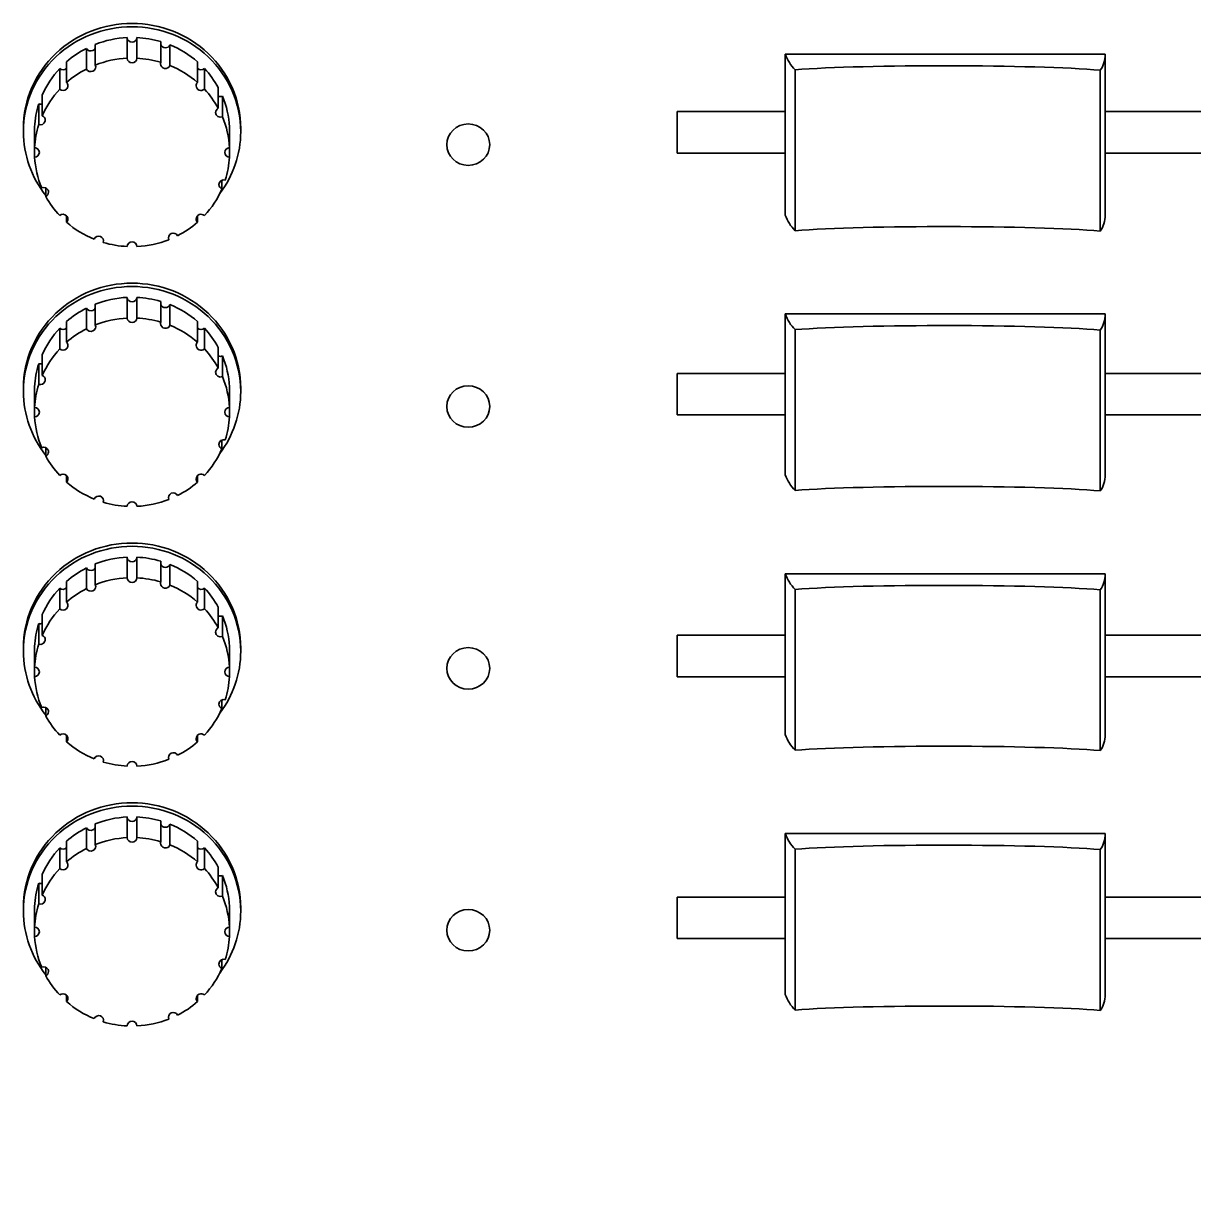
# Model space of a CAD drawing. Header units: inches. Extents: x 25 to 188, y -279 to -12.
# Drawn here: x 85.53 to 105.52, y -91.49 to -71.59 of the extents above; entities that cross this region are included whole.
import ezdxf

# ---------------------------------------------------------------- set-up
doc = ezdxf.new("R2010")
doc.units = ezdxf.units.IN
doc.header["$MEASUREMENT"] = 0
doc.layers.add('front panel', color=7, linetype='Continuous')

# ---------------------------------------------------------------- blocks, each defined once
blk = doc.blocks.new('block 3')
at = {"layer": 'front panel', "color": 7, "lineweight": 35, "true_color": 0xffffff}
for points in [[(86.754, -71.953), (86.754, -72.306)], [(87.299, -72.189), (87.299, -71.836)], [(87.465, -71.836), (87.465, -72.189)], [(87.873, -72.259), (87.873, -71.905)], [(88.03, -71.96), (88.03, -72.314)], [(86.603, -72.374), (86.603, -72.021)], [(98.544, -72.119), (104.015, -72.119)], [(98.544, -74.868), (98.544, -72.119)], [(104.015, -72.119), (104.015, -74.868)], [(86.146, -72.717), (86.146, -72.364)], [(86.263, -72.25), (86.263, -72.603)], [(87.869, -72.284), (87.869, -72.257)], [(88.501, -72.603), (88.501, -72.25)], [(88.619, -72.364), (88.619, -72.717)], [(98.713, -75.136), (98.713, -72.387)], [(103.928, -72.394), (103.928, -75.142)], [(88.856, -73.045), (88.856, -72.692)], [(85.789, -73.323), (85.789, -72.97)], [(85.846, -72.819), (85.846, -73.172)], [(88.927, -72.838), (88.927, -73.191)], [(96.701, -73.809), (96.701, -73.1)], [(96.701, -73.1), (98.544, -73.1)], [(104.015, -73.1), (114.943, -73.1)], [(85.525, -73.444), (85.525, -73.388)], [(85.717, -73.364), (85.717, -73.717)], [(89.047, -73.717), (89.047, -73.364)], [(89.239, -73.388), (89.239, -73.444)], [(85.717, -73.878), (85.717, -73.717)], [(89.047, -73.717), (89.047, -73.878)], [(98.544, -73.809), (96.701, -73.809)], [(114.943, -73.809), (104.015, -73.809)], [(88.919, -74.274), (88.919, -74.424)], [(85.908, -74.551), (85.908, -74.406)], [(86.263, -74.992), (86.263, -74.881)], [(88.501, -74.881), (88.501, -74.992)], [(86.754, -76.392), (86.754, -76.745)], [(87.299, -76.629), (87.299, -76.275)], [(87.465, -76.275), (87.465, -76.629)], [(87.873, -76.698), (87.873, -76.345)], [(86.603, -76.813), (86.603, -76.46)], [(88.03, -76.4), (88.03, -76.753)], [(98.544, -76.559), (104.015, -76.559)], [(98.544, -79.307), (98.544, -76.559)], [(104.015, -76.559), (104.015, -79.307)], [(86.263, -76.689), (86.263, -77.043)], [(88.501, -77.043), (88.501, -76.689)], [(86.146, -77.157), (86.146, -76.803)], [(88.619, -76.803), (88.619, -77.157)], [(98.713, -79.575), (98.713, -76.827)], [(103.928, -76.834), (103.928, -79.582)], [(88.856, -77.484), (88.856, -77.131)], [(85.846, -77.258), (85.846, -77.408)], [(88.927, -77.277), (88.927, -77.63)], [(85.789, -77.763), (85.789, -77.409)], [(85.846, -77.408), (85.846, -77.408)], [(85.846, -77.408), (85.846, -77.408)], [(85.846, -77.408), (85.846, -77.611)], [(96.701, -78.284), (96.701, -77.575)], [(96.701, -77.575), (98.544, -77.575)], [(104.015, -77.575), (114.943, -77.575)], [(85.525, -77.884), (85.525, -77.827)], [(85.717, -77.803), (85.717, -78.157)], [(89.047, -78.156), (89.047, -77.803)], [(89.239, -77.827), (89.239, -77.884)], [(85.717, -78.318), (85.717, -78.157)], [(89.047, -78.157), (89.047, -78.318)], [(98.544, -78.284), (96.701, -78.284)], [(114.943, -78.284), (104.015, -78.284)], [(88.919, -78.713), (88.919, -78.863)], [(85.908, -78.99), (85.908, -78.846)], [(86.263, -79.432), (86.263, -79.321)], [(88.501, -79.321), (88.501, -79.432)], [(87.299, -81.068), (87.299, -80.715)], [(87.465, -80.715), (87.465, -81.068)], [(87.873, -81.137), (87.873, -80.784)], [(86.603, -81.253), (86.603, -80.899)], [(86.754, -80.831), (86.754, -81.185)], [(88.03, -80.839), (88.03, -81.192)], [(98.544, -80.998), (104.015, -80.998)], [(98.544, -83.746), (98.544, -80.998)], [(104.015, -80.998), (104.015, -83.746)], [(86.263, -81.129), (86.263, -81.482)], [(87.869, -81.163), (87.869, -81.136)], [(88.501, -81.482), (88.501, -81.129)], [(86.146, -81.596), (86.146, -81.243)], [(88.619, -81.243), (88.619, -81.596)], [(98.713, -84.014), (98.713, -81.266)], [(103.928, -81.273), (103.928, -84.021)], [(88.856, -81.924), (88.856, -81.57)], [(85.846, -81.697), (85.846, -81.847)], [(88.927, -81.716), (88.927, -82.07)], [(85.789, -82.202), (85.789, -81.849)], [(85.846, -81.847), (85.846, -81.847)], [(85.846, -81.847), (85.846, -81.847)], [(85.846, -81.847), (85.846, -82.051)], [(96.701, -82.758), (96.701, -82.049)], [(96.701, -82.049), (98.544, -82.049)], [(104.015, -82.049), (114.943, -82.049)], [(85.525, -82.323), (85.525, -82.267)], [(85.717, -82.243), (85.717, -82.596)], [(89.047, -82.596), (89.047, -82.243)], [(89.239, -82.267), (89.239, -82.323)], [(85.717, -82.757), (85.717, -82.596)], [(89.047, -82.596), (89.047, -82.757)], [(98.544, -82.758), (96.701, -82.758)], [(114.943, -82.758), (104.015, -82.758)], [(88.919, -83.152), (88.919, -83.302)], [(85.908, -83.429), (85.908, -83.285)], [(86.263, -83.871), (86.263, -83.76)], [(88.501, -83.76), (88.501, -83.871)], [(87.299, -85.507), (87.299, -85.154)], [(87.465, -85.154), (87.465, -85.507)], [(86.603, -85.692), (86.603, -85.339)], [(86.754, -85.271), (86.754, -85.624)], [(86.754, -85.335), (86.754, -85.335)], [(87.873, -85.577), (87.873, -85.223)], [(88.03, -85.279), (88.03, -85.632)], [(86.263, -85.568), (86.263, -85.922)], [(87.869, -85.602), (87.869, -85.575)], [(88.501, -85.922), (88.501, -85.568)], [(98.544, -85.438), (104.015, -85.438)], [(98.544, -88.186), (98.544, -85.438)], [(104.015, -85.438), (104.015, -88.186)], [(86.146, -86.035), (86.146, -85.682)], [(88.619, -85.682), (88.619, -86.035)], [(98.713, -88.454), (98.713, -85.705)], [(103.928, -85.712), (103.928, -88.461)], [(85.846, -86.137), (85.846, -86.49)], [(88.856, -86.363), (88.856, -86.01)], [(88.927, -86.156), (88.927, -86.509)], [(85.789, -86.641), (85.789, -86.288)], [(96.701, -87.233), (96.701, -86.524)], [(96.701, -86.524), (98.544, -86.524)], [(104.015, -86.524), (114.943, -86.524)], [(85.525, -86.734), (85.525, -86.706)], [(85.525, -86.763), (85.525, -86.734)], [(85.717, -86.682), (85.717, -87.035)], [(89.047, -87.035), (89.047, -86.682)], [(89.239, -86.706), (89.239, -86.763)], [(85.717, -87.196), (85.717, -87.035)], [(89.047, -87.035), (89.047, -87.196)], [(98.544, -87.233), (96.701, -87.233)], [(114.943, -87.233), (104.015, -87.233)], [(88.919, -87.592), (88.919, -87.742)], [(85.908, -87.869), (85.908, -87.725)], [(86.263, -88.31), (86.263, -88.199)], [(88.501, -88.199), (88.501, -88.31)]]:
    blk.add_lwpolyline(points, dxfattribs=at)
for points, knots in [([(89.239, -73.388), (89.239, -72.901), (89.035, -72.442), (88.684, -72.109), (88.333, -71.775), (87.864, -71.594), (87.382, -71.594), (86.9, -71.594), (86.431, -71.775), (86.08, -72.109), (85.729, -72.442), (85.525, -72.901), (85.525, -73.388)], [0, 0, 0, 0, 1, 1, 1, 2, 2, 2, 3, 3, 3, 4, 4, 4, 4]), ([(89.239, -73.444), (89.239, -72.958), (89.035, -72.499), (88.684, -72.165), (88.333, -71.832), (87.864, -71.651), (87.382, -71.651), (86.9, -71.651), (86.431, -71.832), (86.08, -72.165), (85.729, -72.499), (85.525, -72.958), (85.525, -73.444)], [0, 0, 0, 0, 1, 1, 1, 2, 2, 2, 3, 3, 3, 4, 4, 4, 4]), ([(87.873, -71.957), (87.885, -71.989), (87.916, -72.011), (87.95, -72.011), (87.985, -72.012), (88.017, -71.993), (88.03, -71.96)], [0, 0, 0, 0, 1, 1, 1, 2, 2, 2, 2]), ([(88.03, -72.314), (88.015, -72.35), (87.976, -72.37), (87.937, -72.364), (87.899, -72.357), (87.869, -72.324), (87.869, -72.284)], [0, 0, 0, 0, 1, 1, 1, 2, 2, 2, 2]), ([(88.619, -72.717), (88.594, -72.739), (88.559, -72.745), (88.529, -72.733), (88.499, -72.721), (88.478, -72.692), (88.478, -72.659)], [0, 0, 0, 0, 1, 1, 1, 2, 2, 2, 2]), ([(92.762, -73.666), (92.762, -73.471), (92.926, -73.312), (93.129, -73.312), (93.331, -73.312), (93.495, -73.471), (93.495, -73.666)], [0, 0, 0, 0, 1, 1, 1, 2, 2, 2, 2]), ([(88.478, -74.937), (88.478, -74.903), (88.499, -74.875), (88.529, -74.862), (88.559, -74.85), (88.594, -74.856), (88.619, -74.878)], [0, 0, 0, 0, 1, 1, 1, 2, 2, 2, 2]), ([(88.01, -75.29), (87.992, -75.249), (88.012, -75.202), (88.053, -75.184), (88.093, -75.167), (88.141, -75.182), (88.161, -75.222)], [0, 0, 0, 0, 1, 1, 1, 2, 2, 2, 2]), ([(87.299, -75.406), (87.3, -75.362), (87.338, -75.328), (87.382, -75.328), (87.426, -75.328), (87.464, -75.362), (87.465, -75.406)], [0, 0, 0, 0, 1, 1, 1, 2, 2, 2, 2]), ([(89.239, -77.827), (89.239, -77.341), (89.035, -76.881), (88.684, -76.548), (88.333, -76.215), (87.864, -76.033), (87.382, -76.033), (86.9, -76.033), (86.431, -76.215), (86.08, -76.548), (85.729, -76.881), (85.525, -77.341), (85.525, -77.827)], [0, 0, 0, 0, 1, 1, 1, 2, 2, 2, 3, 3, 3, 4, 4, 4, 4]), ([(89.239, -77.884), (89.239, -77.397), (89.035, -76.938), (88.684, -76.605), (88.333, -76.271), (87.864, -76.09), (87.382, -76.09), (86.9, -76.09), (86.431, -76.271), (86.08, -76.605), (85.729, -76.938), (85.525, -77.397), (85.525, -77.884)], [0, 0, 0, 0, 1, 1, 1, 2, 2, 2, 3, 3, 3, 4, 4, 4, 4]), ([(87.873, -76.396), (87.885, -76.429), (87.916, -76.45), (87.95, -76.451), (87.985, -76.452), (88.017, -76.432), (88.03, -76.4)], [0, 0, 0, 0, 1, 1, 1, 2, 2, 2, 2]), ([(88.03, -76.753), (88.015, -76.79), (87.976, -76.81), (87.937, -76.803), (87.899, -76.796), (87.869, -76.764), (87.869, -76.724)], [0, 0, 0, 0, 1, 1, 1, 2, 2, 2, 2]), ([(88.619, -77.157), (88.594, -77.179), (88.559, -77.185), (88.529, -77.173), (88.499, -77.16), (88.478, -77.132), (88.478, -77.098)], [0, 0, 0, 0, 1, 1, 1, 2, 2, 2, 2]), ([(92.762, -78.14), (92.762, -77.945), (92.926, -77.786), (93.129, -77.786), (93.331, -77.786), (93.495, -77.945), (93.495, -78.14)], [0, 0, 0, 0, 1, 1, 1, 2, 2, 2, 2]), ([(88.478, -79.376), (88.478, -79.343), (88.499, -79.314), (88.529, -79.302), (88.559, -79.29), (88.594, -79.296), (88.619, -79.318)], [0, 0, 0, 0, 1, 1, 1, 2, 2, 2, 2]), ([(87.299, -79.846), (87.3, -79.801), (87.338, -79.767), (87.382, -79.767), (87.426, -79.767), (87.464, -79.801), (87.465, -79.846)], [0, 0, 0, 0, 1, 1, 1, 2, 2, 2, 2]), ([(88.01, -79.729), (87.992, -79.688), (88.012, -79.641), (88.053, -79.624), (88.093, -79.606), (88.141, -79.622), (88.161, -79.661)], [0, 0, 0, 0, 1, 1, 1, 2, 2, 2, 2]), ([(89.239, -82.267), (89.239, -81.78), (89.035, -81.321), (88.684, -80.987), (88.333, -80.654), (87.864, -80.473), (87.382, -80.473), (86.9, -80.473), (86.431, -80.654), (86.08, -80.987), (85.729, -81.321), (85.525, -81.78), (85.525, -82.267)], [0, 0, 0, 0, 1, 1, 1, 2, 2, 2, 3, 3, 3, 4, 4, 4, 4]), ([(89.239, -82.323), (89.239, -81.837), (89.035, -81.377), (88.684, -81.044), (88.333, -80.711), (87.864, -80.529), (87.382, -80.529), (86.9, -80.529), (86.431, -80.711), (86.08, -81.044), (85.729, -81.377), (85.525, -81.837), (85.525, -82.323)], [0, 0, 0, 0, 1, 1, 1, 2, 2, 2, 3, 3, 3, 4, 4, 4, 4]), ([(87.873, -80.835), (87.885, -80.868), (87.916, -80.889), (87.95, -80.89), (87.985, -80.891), (88.017, -80.871), (88.03, -80.839)], [0, 0, 0, 0, 1, 1, 1, 2, 2, 2, 2]), ([(88.03, -81.192), (88.015, -81.229), (87.976, -81.249), (87.937, -81.242), (87.899, -81.235), (87.869, -81.203), (87.869, -81.163)], [0, 0, 0, 0, 1, 1, 1, 2, 2, 2, 2]), ([(88.619, -81.596), (88.594, -81.618), (88.559, -81.624), (88.529, -81.612), (88.499, -81.6), (88.478, -81.571), (88.478, -81.538)], [0, 0, 0, 0, 1, 1, 1, 2, 2, 2, 2]), ([(92.762, -82.615), (92.762, -82.42), (92.926, -82.261), (93.129, -82.261), (93.331, -82.261), (93.495, -82.42), (93.495, -82.615)], [0, 0, 0, 0, 1, 1, 1, 2, 2, 2, 2]), ([(88.478, -83.815), (88.478, -83.782), (88.499, -83.753), (88.529, -83.741), (88.559, -83.729), (88.594, -83.735), (88.619, -83.757)], [0, 0, 0, 0, 1, 1, 1, 2, 2, 2, 2]), ([(88.01, -84.169), (87.992, -84.127), (88.012, -84.081), (88.053, -84.063), (88.093, -84.045), (88.141, -84.061), (88.161, -84.1)], [0, 0, 0, 0, 1, 1, 1, 2, 2, 2, 2]), ([(87.299, -84.285), (87.3, -84.24), (87.338, -84.207), (87.382, -84.207), (87.426, -84.207), (87.464, -84.24), (87.465, -84.285)], [0, 0, 0, 0, 1, 1, 1, 2, 2, 2, 2]), ([(89.239, -86.706), (89.239, -86.219), (89.035, -85.76), (88.684, -85.427), (88.333, -85.094), (87.864, -84.912), (87.382, -84.912), (86.9, -84.912), (86.431, -85.094), (86.08, -85.427), (85.729, -85.76), (85.525, -86.219), (85.525, -86.706)], [0, 0, 0, 0, 1, 1, 1, 2, 2, 2, 3, 3, 3, 4, 4, 4, 4]), ([(89.239, -86.763), (89.239, -86.276), (89.035, -85.817), (88.684, -85.483), (88.333, -85.15), (87.864, -84.969), (87.382, -84.969), (86.9, -84.969), (86.431, -85.15), (86.08, -85.483), (85.729, -85.817), (85.525, -86.276), (85.525, -86.763)], [0, 0, 0, 0, 1, 1, 1, 2, 2, 2, 3, 3, 3, 4, 4, 4, 4]), ([(87.873, -85.275), (87.885, -85.308), (87.916, -85.329), (87.95, -85.33), (87.985, -85.33), (88.017, -85.311), (88.03, -85.279)], [0, 0, 0, 0, 1, 1, 1, 2, 2, 2, 2]), ([(88.03, -85.632), (88.015, -85.669), (87.976, -85.688), (87.937, -85.682), (87.899, -85.675), (87.869, -85.642), (87.869, -85.602)], [0, 0, 0, 0, 1, 1, 1, 2, 2, 2, 2]), ([(88.619, -86.035), (88.594, -86.058), (88.559, -86.064), (88.529, -86.051), (88.499, -86.039), (88.478, -86.01), (88.478, -85.977)], [0, 0, 0, 0, 1, 1, 1, 2, 2, 2, 2]), ([(92.762, -87.09), (92.762, -86.894), (92.926, -86.735), (93.129, -86.735), (93.331, -86.735), (93.495, -86.894), (93.495, -87.09)], [0, 0, 0, 0, 1, 1, 1, 2, 2, 2, 2]), ([(88.478, -88.255), (88.478, -88.222), (88.499, -88.193), (88.529, -88.181), (88.559, -88.168), (88.594, -88.174), (88.619, -88.196)], [0, 0, 0, 0, 1, 1, 1, 2, 2, 2, 2]), ([(88.01, -88.608), (87.992, -88.567), (88.012, -88.52), (88.053, -88.502), (88.093, -88.485), (88.141, -88.5), (88.161, -88.54)], [0, 0, 0, 0, 1, 1, 1, 2, 2, 2, 2]), ([(87.299, -88.725), (87.3, -88.68), (87.338, -88.646), (87.382, -88.646), (87.426, -88.646), (87.464, -88.68), (87.465, -88.725)], [0, 0, 0, 0, 1, 1, 1, 2, 2, 2, 2])]:
    blk.add_open_spline(points, degree=3, knots=knots, dxfattribs=at)
for points in [[(87.299, -71.836), (87.112, -71.845), (86.928, -71.884), (86.754, -71.953)], [(87.299, -71.836), (87.3, -71.881), (87.338, -71.914), (87.382, -71.914)], [(87.382, -71.914), (87.426, -71.914), (87.464, -71.881), (87.465, -71.836)], [(87.873, -71.905), (87.739, -71.865), (87.605, -71.843), (87.465, -71.836)], [(88.501, -72.25), (88.361, -72.128), (88.202, -72.03), (88.03, -71.96)], [(86.603, -72.021), (86.479, -72.084), (86.368, -72.159), (86.263, -72.25)], [(86.603, -72.021), (86.623, -72.06), (86.672, -72.076), (86.713, -72.058)], [(86.713, -72.058), (86.731, -72.05), (86.746, -72.035), (86.754, -72.017)], [(87.299, -72.189), (87.112, -72.198), (86.928, -72.237), (86.754, -72.306)], [(87.382, -72.268), (87.338, -72.268), (87.3, -72.234), (87.299, -72.189)], [(87.465, -72.189), (87.464, -72.234), (87.426, -72.268), (87.382, -72.268)], [(87.873, -72.259), (87.739, -72.219), (87.605, -72.196), (87.465, -72.189)], [(98.713, -72.387), (98.64, -72.312), (98.584, -72.223), (98.544, -72.119)], [(104.015, -72.119), (104.015, -72.226), (103.986, -72.318), (103.928, -72.394)], [(86.146, -72.364), (86.021, -72.497), (85.919, -72.651), (85.846, -72.819)], [(86.146, -72.364), (86.178, -72.394), (86.23, -72.393), (86.262, -72.363)], [(86.262, -72.363), (86.262, -72.362), (86.263, -72.362), (86.263, -72.361)], [(86.603, -72.374), (86.479, -72.437), (86.368, -72.512), (86.263, -72.603)], [(86.713, -72.411), (86.672, -72.429), (86.623, -72.414), (86.603, -72.374)], [(86.761, -72.338), (86.761, -72.37), (86.741, -72.398), (86.713, -72.411)], [(86.754, -72.306), (86.759, -72.316), (86.761, -72.327), (86.761, -72.338)], [(87.869, -72.284), (87.869, -72.275), (87.87, -72.267), (87.873, -72.259)], [(88.501, -72.603), (88.361, -72.481), (88.202, -72.384), (88.03, -72.314)], [(88.501, -72.361), (88.533, -72.393), (88.585, -72.395), (88.619, -72.364)], [(88.856, -72.692), (88.79, -72.571), (88.712, -72.464), (88.619, -72.364)], [(103.928, -72.394), (102.813, -72.295), (99.911, -72.292), (98.713, -72.387)], [(86.146, -72.717), (86.021, -72.851), (85.919, -73.004), (85.846, -73.172)], [(86.262, -72.716), (86.23, -72.747), (86.178, -72.747), (86.146, -72.717)], [(86.286, -72.659), (86.286, -72.681), (86.277, -72.701), (86.262, -72.716)], [(86.263, -72.603), (86.278, -72.618), (86.286, -72.638), (86.286, -72.659)], [(88.478, -72.659), (88.478, -72.638), (88.486, -72.618), (88.501, -72.603)], [(88.856, -73.045), (88.79, -72.925), (88.712, -72.817), (88.619, -72.717)], [(85.789, -72.97), (85.747, -73.099), (85.724, -73.228), (85.717, -73.364)], [(85.789, -72.97), (85.807, -72.976), (85.827, -72.975), (85.846, -72.969)], [(88.856, -72.836), (88.878, -72.847), (88.904, -72.847), (88.927, -72.838)], [(89.047, -73.364), (89.038, -73.183), (88.997, -73.005), (88.927, -72.838)], [(85.846, -73.172), (85.877, -73.184), (85.899, -73.213), (85.899, -73.247)], [(88.81, -73.117), (88.81, -73.086), (88.828, -73.058), (88.856, -73.045)], [(88.927, -73.191), (88.873, -73.214), (88.81, -73.177), (88.81, -73.117)], [(89.047, -73.717), (89.038, -73.536), (88.997, -73.358), (88.927, -73.191)], [(85.525, -73.388), (85.525, -73.397), (85.525, -73.407), (85.525, -73.416)], [(85.789, -73.323), (85.747, -73.453), (85.724, -73.582), (85.717, -73.717)], [(85.894, -73.274), (85.878, -73.316), (85.831, -73.337), (85.789, -73.323)], [(85.899, -73.247), (85.899, -73.257), (85.897, -73.265), (85.894, -73.274)], [(89.239, -73.416), (89.239, -73.407), (89.239, -73.397), (89.239, -73.388)], [(85.525, -73.444), (85.525, -73.842), (85.662, -74.225), (85.908, -74.535)], [(88.881, -74.503), (89.112, -74.198), (89.239, -73.828), (89.239, -73.444)], [(85.717, -73.717), (85.761, -73.718), (85.798, -73.753), (85.798, -73.798)], [(85.798, -73.798), (85.798, -73.843), (85.761, -73.877), (85.717, -73.878)], [(88.966, -73.798), (88.966, -73.753), (89.004, -73.718), (89.047, -73.717)], [(89.047, -73.878), (89.004, -73.877), (88.966, -73.843), (88.966, -73.798)], [(93.129, -74.02), (92.926, -74.02), (92.762, -73.861), (92.762, -73.666)], [(93.495, -73.666), (93.495, -73.861), (93.331, -74.02), (93.129, -74.02)], [(85.717, -73.878), (85.726, -74.06), (85.767, -74.237), (85.838, -74.405)], [(88.976, -74.272), (89.017, -74.143), (89.04, -74.014), (89.047, -73.878)], [(85.838, -74.405), (85.878, -74.388), (85.927, -74.404), (85.946, -74.444)], [(88.866, -74.349), (88.866, -74.292), (88.923, -74.255), (88.976, -74.272)], [(88.919, -74.424), (88.887, -74.412), (88.866, -74.383), (88.866, -74.349)], [(85.954, -74.479), (85.954, -74.51), (85.936, -74.537), (85.908, -74.551)], [(85.908, -74.551), (85.974, -74.671), (86.052, -74.778), (86.146, -74.878)], [(85.946, -74.444), (85.952, -74.455), (85.954, -74.466), (85.954, -74.479)], [(88.619, -74.878), (88.744, -74.745), (88.845, -74.591), (88.919, -74.424)], [(86.146, -74.878), (86.178, -74.848), (86.23, -74.849), (86.262, -74.88)], [(86.262, -74.88), (86.277, -74.895), (86.286, -74.915), (86.286, -74.937)], [(86.286, -74.937), (86.286, -74.958), (86.278, -74.977), (86.263, -74.992)], [(86.263, -74.992), (86.403, -75.114), (86.562, -75.212), (86.734, -75.282)], [(88.161, -75.222), (88.285, -75.159), (88.396, -75.083), (88.501, -74.992)], [(88.501, -74.992), (88.486, -74.977), (88.478, -74.958), (88.478, -74.937)], [(98.544, -74.868), (98.584, -74.971), (98.64, -75.06), (98.713, -75.136)], [(103.928, -75.142), (103.986, -75.066), (104.015, -74.974), (104.015, -74.868)], [(103.928, -75.142), (102.813, -75.043), (99.911, -75.04), (98.713, -75.136)], [(86.734, -75.282), (86.751, -75.24), (86.799, -75.221), (86.84, -75.236)], [(86.84, -75.236), (86.882, -75.25), (86.906, -75.295), (86.891, -75.337)], [(86.891, -75.337), (87.025, -75.377), (87.159, -75.4), (87.299, -75.406)], [(87.465, -75.406), (87.652, -75.397), (87.836, -75.358), (88.01, -75.29)], [(87.299, -76.275), (87.112, -76.284), (86.928, -76.324), (86.754, -76.392)], [(87.299, -76.275), (87.3, -76.32), (87.338, -76.354), (87.382, -76.354)], [(87.382, -76.354), (87.426, -76.354), (87.464, -76.32), (87.465, -76.275)], [(87.873, -76.345), (87.739, -76.305), (87.605, -76.282), (87.465, -76.275)], [(86.603, -76.46), (86.479, -76.523), (86.368, -76.598), (86.263, -76.689)], [(86.603, -76.46), (86.623, -76.5), (86.672, -76.515), (86.713, -76.497)], [(86.713, -76.497), (86.731, -76.489), (86.746, -76.475), (86.754, -76.456)], [(88.501, -76.689), (88.361, -76.567), (88.202, -76.47), (88.03, -76.4)], [(98.713, -76.827), (98.64, -76.752), (98.584, -76.662), (98.544, -76.559)], [(104.015, -76.559), (104.015, -76.665), (103.986, -76.757), (103.928, -76.834)], [(86.761, -76.777), (86.761, -76.809), (86.741, -76.837), (86.713, -76.85)], [(87.299, -76.629), (87.112, -76.638), (86.928, -76.677), (86.754, -76.745)], [(86.754, -76.745), (86.759, -76.756), (86.761, -76.766), (86.761, -76.777)], [(87.382, -76.707), (87.338, -76.707), (87.3, -76.673), (87.299, -76.629)], [(87.465, -76.629), (87.464, -76.673), (87.426, -76.707), (87.382, -76.707)], [(87.873, -76.698), (87.739, -76.658), (87.605, -76.635), (87.465, -76.629)], [(87.869, -76.724), (87.869, -76.715), (87.87, -76.706), (87.873, -76.698)], [(88.501, -77.043), (88.361, -76.921), (88.202, -76.823), (88.03, -76.753)], [(103.928, -76.834), (102.813, -76.734), (99.911, -76.732), (98.713, -76.827)], [(86.146, -76.803), (86.021, -76.937), (85.919, -77.09), (85.846, -77.258)], [(86.146, -76.803), (86.178, -76.833), (86.23, -76.833), (86.262, -76.802)], [(86.262, -76.802), (86.262, -76.801), (86.263, -76.801), (86.263, -76.8)], [(86.603, -76.813), (86.479, -76.876), (86.368, -76.952), (86.263, -77.043)], [(86.713, -76.85), (86.672, -76.869), (86.623, -76.853), (86.603, -76.813)], [(88.501, -76.8), (88.533, -76.833), (88.585, -76.834), (88.619, -76.803)], [(88.856, -77.131), (88.79, -77.011), (88.712, -76.903), (88.619, -76.803)], [(86.146, -77.157), (86.021, -77.29), (85.919, -77.444), (85.846, -77.611)], [(86.262, -77.155), (86.23, -77.186), (86.178, -77.187), (86.146, -77.157)], [(86.286, -77.098), (86.286, -77.12), (86.277, -77.14), (86.262, -77.155)], [(86.263, -77.043), (86.278, -77.058), (86.286, -77.077), (86.286, -77.098)], [(88.478, -77.098), (88.478, -77.077), (88.486, -77.058), (88.501, -77.043)], [(88.856, -77.484), (88.79, -77.364), (88.712, -77.257), (88.619, -77.157)], [(88.856, -77.275), (88.878, -77.286), (88.904, -77.286), (88.927, -77.277)], [(89.047, -77.803), (89.038, -77.622), (88.997, -77.444), (88.927, -77.277)], [(85.789, -77.409), (85.747, -77.539), (85.724, -77.668), (85.717, -77.803)], [(85.789, -77.409), (85.807, -77.415), (85.827, -77.415), (85.846, -77.408)], [(88.81, -77.556), (88.81, -77.525), (88.828, -77.498), (88.856, -77.484)], [(88.927, -77.63), (88.873, -77.653), (88.81, -77.616), (88.81, -77.556)], [(85.789, -77.763), (85.747, -77.892), (85.724, -78.021), (85.717, -78.157)], [(85.894, -77.714), (85.878, -77.756), (85.831, -77.776), (85.789, -77.763)], [(85.846, -77.611), (85.877, -77.623), (85.899, -77.652), (85.899, -77.686)], [(85.899, -77.686), (85.899, -77.696), (85.897, -77.705), (85.894, -77.714)], [(89.047, -78.157), (89.038, -77.975), (88.997, -77.797), (88.927, -77.63)], [(85.525, -77.827), (85.525, -77.837), (85.525, -77.846), (85.525, -77.856)], [(85.525, -77.884), (85.525, -78.281), (85.662, -78.664), (85.908, -78.975)], [(88.881, -78.943), (89.112, -78.638), (89.239, -78.267), (89.239, -77.884)], [(89.239, -77.856), (89.239, -77.846), (89.239, -77.837), (89.239, -77.827)], [(85.717, -78.157), (85.761, -78.158), (85.798, -78.192), (85.798, -78.237)], [(88.966, -78.237), (88.966, -78.192), (89.004, -78.158), (89.047, -78.157)], [(93.129, -78.495), (92.926, -78.495), (92.762, -78.336), (92.762, -78.14)], [(93.495, -78.14), (93.495, -78.336), (93.331, -78.495), (93.129, -78.495)], [(85.798, -78.237), (85.798, -78.282), (85.761, -78.317), (85.717, -78.318)], [(85.717, -78.318), (85.726, -78.499), (85.767, -78.677), (85.838, -78.844)], [(89.047, -78.318), (89.004, -78.317), (88.966, -78.282), (88.966, -78.237)], [(88.976, -78.712), (89.017, -78.582), (89.04, -78.453), (89.047, -78.318)], [(88.866, -78.788), (88.866, -78.731), (88.923, -78.695), (88.976, -78.712)], [(88.919, -78.863), (88.887, -78.851), (88.866, -78.822), (88.866, -78.788)], [(85.838, -78.844), (85.878, -78.827), (85.927, -78.844), (85.946, -78.884)], [(85.954, -78.918), (85.954, -78.949), (85.936, -78.977), (85.908, -78.99)], [(85.908, -78.99), (85.974, -79.11), (86.052, -79.218), (86.146, -79.318)], [(85.946, -78.884), (85.952, -78.895), (85.954, -78.906), (85.954, -78.918)], [(88.619, -79.318), (88.744, -79.184), (88.845, -79.031), (88.919, -78.863)], [(86.146, -79.318), (86.178, -79.288), (86.23, -79.288), (86.262, -79.319)], [(86.262, -79.319), (86.277, -79.334), (86.286, -79.354), (86.286, -79.376)], [(86.286, -79.376), (86.286, -79.397), (86.278, -79.417), (86.263, -79.432)], [(88.501, -79.432), (88.486, -79.417), (88.478, -79.397), (88.478, -79.376)], [(98.544, -79.307), (98.584, -79.41), (98.64, -79.5), (98.713, -79.575)], [(103.928, -79.582), (103.986, -79.505), (104.015, -79.414), (104.015, -79.307)], [(86.263, -79.432), (86.403, -79.554), (86.562, -79.651), (86.734, -79.721)], [(88.161, -79.661), (88.285, -79.598), (88.396, -79.523), (88.501, -79.432)], [(103.928, -79.582), (102.813, -79.482), (99.911, -79.48), (98.713, -79.575)], [(86.734, -79.721), (86.751, -79.68), (86.799, -79.66), (86.84, -79.675)], [(86.84, -79.675), (86.882, -79.69), (86.906, -79.734), (86.891, -79.776)], [(86.891, -79.776), (87.025, -79.816), (87.159, -79.839), (87.299, -79.846)], [(87.465, -79.846), (87.652, -79.837), (87.836, -79.798), (88.01, -79.729)], [(87.299, -80.715), (87.112, -80.724), (86.928, -80.763), (86.754, -80.831)], [(87.299, -80.715), (87.3, -80.76), (87.338, -80.793), (87.382, -80.793)], [(87.382, -80.793), (87.426, -80.793), (87.464, -80.76), (87.465, -80.715)], [(87.873, -80.784), (87.739, -80.744), (87.605, -80.721), (87.465, -80.715)], [(86.603, -80.899), (86.479, -80.962), (86.368, -81.038), (86.263, -81.129)], [(86.603, -80.899), (86.623, -80.939), (86.672, -80.955), (86.713, -80.936)], [(86.713, -80.936), (86.731, -80.928), (86.746, -80.914), (86.754, -80.896)], [(88.501, -81.129), (88.361, -81.007), (88.202, -80.909), (88.03, -80.839)], [(98.713, -81.266), (98.64, -81.191), (98.584, -81.102), (98.544, -80.998)], [(104.015, -80.998), (104.015, -81.105), (103.986, -81.196), (103.928, -81.273)], [(87.299, -81.068), (87.112, -81.077), (86.928, -81.116), (86.754, -81.185)], [(86.754, -81.185), (86.759, -81.195), (86.761, -81.205), (86.761, -81.217)], [(87.382, -81.146), (87.338, -81.146), (87.3, -81.113), (87.299, -81.068)], [(87.465, -81.068), (87.464, -81.113), (87.426, -81.146), (87.382, -81.146)], [(87.873, -81.137), (87.739, -81.097), (87.605, -81.075), (87.465, -81.068)], [(87.869, -81.163), (87.869, -81.154), (87.87, -81.146), (87.873, -81.137)], [(88.501, -81.482), (88.361, -81.36), (88.202, -81.262), (88.03, -81.192)], [(103.928, -81.273), (102.813, -81.173), (99.911, -81.171), (98.713, -81.266)], [(86.146, -81.243), (86.021, -81.376), (85.919, -81.53), (85.846, -81.697)], [(86.146, -81.243), (86.178, -81.273), (86.23, -81.272), (86.262, -81.241)], [(86.262, -81.241), (86.262, -81.241), (86.263, -81.24), (86.263, -81.24)], [(86.603, -81.253), (86.479, -81.316), (86.368, -81.391), (86.263, -81.482)], [(86.713, -81.29), (86.672, -81.308), (86.623, -81.292), (86.603, -81.253)], [(86.761, -81.217), (86.761, -81.249), (86.741, -81.277), (86.713, -81.29)], [(88.501, -81.24), (88.533, -81.272), (88.585, -81.273), (88.619, -81.243)], [(88.856, -81.57), (88.79, -81.45), (88.712, -81.343), (88.619, -81.243)], [(86.146, -81.596), (86.021, -81.729), (85.919, -81.883), (85.846, -82.051)], [(86.262, -81.595), (86.23, -81.626), (86.178, -81.626), (86.146, -81.596)], [(86.286, -81.538), (86.286, -81.559), (86.277, -81.58), (86.262, -81.595)], [(86.263, -81.482), (86.278, -81.497), (86.286, -81.517), (86.286, -81.538)], [(88.478, -81.538), (88.478, -81.517), (88.486, -81.497), (88.501, -81.482)], [(88.856, -81.924), (88.79, -81.804), (88.712, -81.696), (88.619, -81.596)], [(88.856, -81.715), (88.878, -81.725), (88.904, -81.726), (88.927, -81.716)], [(89.047, -82.243), (89.038, -82.061), (88.997, -81.884), (88.927, -81.716)], [(85.789, -81.849), (85.747, -81.978), (85.724, -82.107), (85.717, -82.243)], [(85.789, -81.849), (85.807, -81.855), (85.827, -81.854), (85.846, -81.847)], [(88.81, -81.996), (88.81, -81.965), (88.828, -81.937), (88.856, -81.924)], [(88.927, -82.07), (88.873, -82.092), (88.81, -82.056), (88.81, -81.996)], [(85.894, -82.153), (85.878, -82.195), (85.831, -82.216), (85.789, -82.202)], [(85.846, -82.051), (85.877, -82.063), (85.899, -82.092), (85.899, -82.126)], [(85.899, -82.126), (85.899, -82.135), (85.897, -82.144), (85.894, -82.153)], [(89.047, -82.596), (89.038, -82.415), (88.997, -82.237), (88.927, -82.07)], [(85.525, -82.267), (85.525, -82.276), (85.525, -82.285), (85.525, -82.295)], [(85.525, -82.323), (85.525, -82.721), (85.662, -83.104), (85.908, -83.414)], [(85.789, -82.202), (85.747, -82.331), (85.724, -82.461), (85.717, -82.596)], [(88.881, -83.382), (89.112, -83.077), (89.239, -82.707), (89.239, -82.323)], [(89.239, -82.295), (89.239, -82.285), (89.239, -82.276), (89.239, -82.267)], [(85.717, -82.596), (85.761, -82.597), (85.798, -82.632), (85.798, -82.677)], [(88.966, -82.677), (88.966, -82.632), (89.004, -82.597), (89.047, -82.596)], [(85.798, -82.677), (85.798, -82.722), (85.761, -82.756), (85.717, -82.757)], [(85.717, -82.757), (85.726, -82.938), (85.767, -83.116), (85.838, -83.283)], [(89.047, -82.757), (89.004, -82.756), (88.966, -82.722), (88.966, -82.677)], [(88.976, -83.151), (89.017, -83.022), (89.04, -82.893), (89.047, -82.757)], [(93.129, -82.97), (92.926, -82.97), (92.762, -82.811), (92.762, -82.615)], [(93.495, -82.615), (93.495, -82.811), (93.331, -82.97), (93.129, -82.97)], [(88.866, -83.227), (88.866, -83.171), (88.923, -83.134), (88.976, -83.151)], [(85.838, -83.283), (85.878, -83.266), (85.927, -83.283), (85.946, -83.323)], [(85.954, -83.357), (85.954, -83.388), (85.936, -83.416), (85.908, -83.429)], [(85.946, -83.323), (85.952, -83.334), (85.954, -83.345), (85.954, -83.357)], [(88.619, -83.757), (88.744, -83.624), (88.845, -83.47), (88.919, -83.302)], [(88.919, -83.302), (88.887, -83.291), (88.866, -83.261), (88.866, -83.227)], [(85.908, -83.429), (85.974, -83.55), (86.052, -83.657), (86.146, -83.757)], [(86.146, -83.757), (86.178, -83.727), (86.23, -83.728), (86.262, -83.759)], [(86.262, -83.759), (86.277, -83.773), (86.286, -83.794), (86.286, -83.815)], [(98.544, -83.746), (98.584, -83.85), (98.64, -83.939), (98.713, -84.014)], [(103.928, -84.021), (103.986, -83.945), (104.015, -83.853), (104.015, -83.746)], [(86.286, -83.815), (86.286, -83.836), (86.278, -83.856), (86.263, -83.871)], [(86.263, -83.871), (86.403, -83.993), (86.562, -84.091), (86.734, -84.161)], [(88.161, -84.1), (88.285, -84.037), (88.396, -83.962), (88.501, -83.871)], [(88.501, -83.871), (88.486, -83.856), (88.478, -83.836), (88.478, -83.815)], [(103.928, -84.021), (102.813, -83.921), (99.911, -83.919), (98.713, -84.014)], [(86.734, -84.161), (86.751, -84.119), (86.799, -84.1), (86.84, -84.114)], [(86.84, -84.114), (86.882, -84.129), (86.906, -84.173), (86.891, -84.216)], [(87.465, -84.285), (87.652, -84.276), (87.836, -84.237), (88.01, -84.169)], [(86.891, -84.216), (87.025, -84.256), (87.159, -84.278), (87.299, -84.285)], [(87.299, -85.154), (87.112, -85.163), (86.928, -85.202), (86.754, -85.271)], [(87.299, -85.154), (87.3, -85.199), (87.338, -85.232), (87.382, -85.232)], [(87.382, -85.232), (87.426, -85.232), (87.464, -85.199), (87.465, -85.154)], [(87.873, -85.223), (87.739, -85.183), (87.605, -85.161), (87.465, -85.154)], [(86.603, -85.339), (86.479, -85.402), (86.368, -85.477), (86.263, -85.568)], [(86.603, -85.339), (86.623, -85.379), (86.672, -85.394), (86.713, -85.376)], [(86.713, -85.376), (86.731, -85.368), (86.746, -85.353), (86.754, -85.335)], [(88.501, -85.568), (88.361, -85.446), (88.202, -85.348), (88.03, -85.279)], [(87.299, -85.507), (87.112, -85.516), (86.928, -85.556), (86.754, -85.624)], [(87.382, -85.586), (87.338, -85.586), (87.3, -85.552), (87.299, -85.507)], [(87.465, -85.507), (87.464, -85.552), (87.426, -85.586), (87.382, -85.586)], [(87.873, -85.577), (87.739, -85.537), (87.605, -85.514), (87.465, -85.507)], [(87.869, -85.602), (87.869, -85.594), (87.87, -85.585), (87.873, -85.577)], [(98.713, -85.705), (98.64, -85.63), (98.584, -85.541), (98.544, -85.438)], [(104.015, -85.438), (104.015, -85.544), (103.986, -85.636), (103.928, -85.712)], [(86.146, -85.682), (86.021, -85.815), (85.919, -85.969), (85.846, -86.137)], [(86.146, -85.682), (86.178, -85.712), (86.23, -85.712), (86.262, -85.681)], [(86.262, -85.681), (86.262, -85.68), (86.263, -85.68), (86.263, -85.679)], [(86.603, -85.692), (86.479, -85.755), (86.368, -85.83), (86.263, -85.922)], [(86.713, -85.729), (86.672, -85.747), (86.623, -85.732), (86.603, -85.692)], [(86.761, -85.656), (86.761, -85.688), (86.741, -85.716), (86.713, -85.729)], [(86.754, -85.624), (86.759, -85.634), (86.761, -85.645), (86.761, -85.656)], [(88.501, -85.922), (88.361, -85.799), (88.202, -85.702), (88.03, -85.632)], [(88.501, -85.679), (88.533, -85.711), (88.585, -85.713), (88.619, -85.682)], [(88.856, -86.01), (88.79, -85.89), (88.712, -85.782), (88.619, -85.682)], [(103.928, -85.712), (102.813, -85.613), (99.911, -85.61), (98.713, -85.705)], [(86.286, -85.977), (86.286, -85.999), (86.277, -86.019), (86.262, -86.034)], [(86.263, -85.922), (86.278, -85.936), (86.286, -85.956), (86.286, -85.977)], [(88.478, -85.977), (88.478, -85.956), (88.486, -85.936), (88.501, -85.922)], [(86.146, -86.035), (86.021, -86.169), (85.919, -86.322), (85.846, -86.49)], [(86.262, -86.034), (86.23, -86.065), (86.178, -86.065), (86.146, -86.035)], [(88.856, -86.363), (88.79, -86.243), (88.712, -86.135), (88.619, -86.035)], [(88.856, -86.154), (88.878, -86.165), (88.904, -86.165), (88.927, -86.156)], [(89.047, -86.682), (89.038, -86.501), (88.997, -86.323), (88.927, -86.156)], [(85.789, -86.288), (85.747, -86.417), (85.724, -86.547), (85.717, -86.682)], [(85.789, -86.288), (85.807, -86.294), (85.827, -86.294), (85.846, -86.287)], [(88.81, -86.435), (88.81, -86.404), (88.828, -86.376), (88.856, -86.363)], [(85.894, -86.593), (85.878, -86.635), (85.831, -86.655), (85.789, -86.641)], [(85.846, -86.49), (85.877, -86.502), (85.899, -86.531), (85.899, -86.565)], [(85.899, -86.565), (85.899, -86.575), (85.897, -86.584), (85.894, -86.593)], [(88.927, -86.509), (88.873, -86.532), (88.81, -86.495), (88.81, -86.435)], [(89.047, -87.035), (89.038, -86.854), (88.997, -86.676), (88.927, -86.509)], [(85.525, -86.706), (85.525, -86.715), (85.525, -86.725), (85.525, -86.734)], [(85.525, -86.763), (85.525, -87.16), (85.662, -87.543), (85.908, -87.854)], [(85.789, -86.641), (85.747, -86.771), (85.724, -86.9), (85.717, -87.035)], [(88.881, -87.821), (89.112, -87.516), (89.239, -87.146), (89.239, -86.763)], [(89.239, -86.734), (89.239, -86.725), (89.239, -86.715), (89.239, -86.706)], [(85.717, -87.035), (85.761, -87.036), (85.798, -87.071), (85.798, -87.116)], [(85.798, -87.116), (85.798, -87.161), (85.761, -87.195), (85.717, -87.196)], [(85.717, -87.196), (85.726, -87.378), (85.767, -87.556), (85.838, -87.723)], [(88.966, -87.116), (88.966, -87.071), (89.004, -87.036), (89.047, -87.035)], [(89.047, -87.196), (89.004, -87.195), (88.966, -87.161), (88.966, -87.116)], [(88.976, -87.59), (89.017, -87.461), (89.04, -87.332), (89.047, -87.196)], [(93.129, -87.444), (92.926, -87.444), (92.762, -87.285), (92.762, -87.09)], [(93.495, -87.09), (93.495, -87.285), (93.331, -87.444), (93.129, -87.444)], [(88.866, -87.667), (88.866, -87.61), (88.923, -87.573), (88.976, -87.59)], [(85.838, -87.723), (85.878, -87.706), (85.927, -87.722), (85.946, -87.763)], [(85.954, -87.797), (85.954, -87.828), (85.936, -87.855), (85.908, -87.869)], [(85.946, -87.763), (85.952, -87.774), (85.954, -87.784), (85.954, -87.797)], [(88.619, -88.196), (88.744, -88.063), (88.845, -87.909), (88.919, -87.742)], [(88.919, -87.742), (88.887, -87.73), (88.866, -87.701), (88.866, -87.667)], [(85.908, -87.869), (85.974, -87.989), (86.052, -88.096), (86.146, -88.196)], [(86.146, -88.196), (86.178, -88.166), (86.23, -88.167), (86.262, -88.198)], [(86.262, -88.198), (86.277, -88.213), (86.286, -88.233), (86.286, -88.255)], [(98.544, -88.186), (98.584, -88.289), (98.64, -88.379), (98.713, -88.454)], [(103.928, -88.461), (103.986, -88.384), (104.015, -88.292), (104.015, -88.186)], [(86.286, -88.255), (86.286, -88.276), (86.278, -88.296), (86.263, -88.31)], [(86.263, -88.31), (86.403, -88.432), (86.562, -88.53), (86.734, -88.6)], [(88.161, -88.54), (88.285, -88.477), (88.396, -88.402), (88.501, -88.31)], [(88.501, -88.31), (88.486, -88.296), (88.478, -88.276), (88.478, -88.255)], [(103.928, -88.461), (102.813, -88.361), (99.911, -88.359), (98.713, -88.454)], [(86.734, -88.6), (86.751, -88.558), (86.799, -88.539), (86.84, -88.554)], [(86.84, -88.554), (86.882, -88.568), (86.906, -88.613), (86.891, -88.655)], [(86.891, -88.655), (87.025, -88.695), (87.159, -88.718), (87.299, -88.725)], [(87.465, -88.725), (87.652, -88.716), (87.836, -88.676), (88.01, -88.608)]]:
    blk.add_open_spline(points, degree=3, dxfattribs=at)
blk = doc.blocks.new('block 2')
at = {"layer": 'front panel'}
blk.add_blockref('block 3', (0, 0), dxfattribs=at)

msp = doc.modelspace()

# ---------------------------------------------------------------- block references
at = {"layer": 'front panel'}
msp.add_blockref('block 2', (0, 0), dxfattribs=at)

doc.saveas('drawing.dxf')
